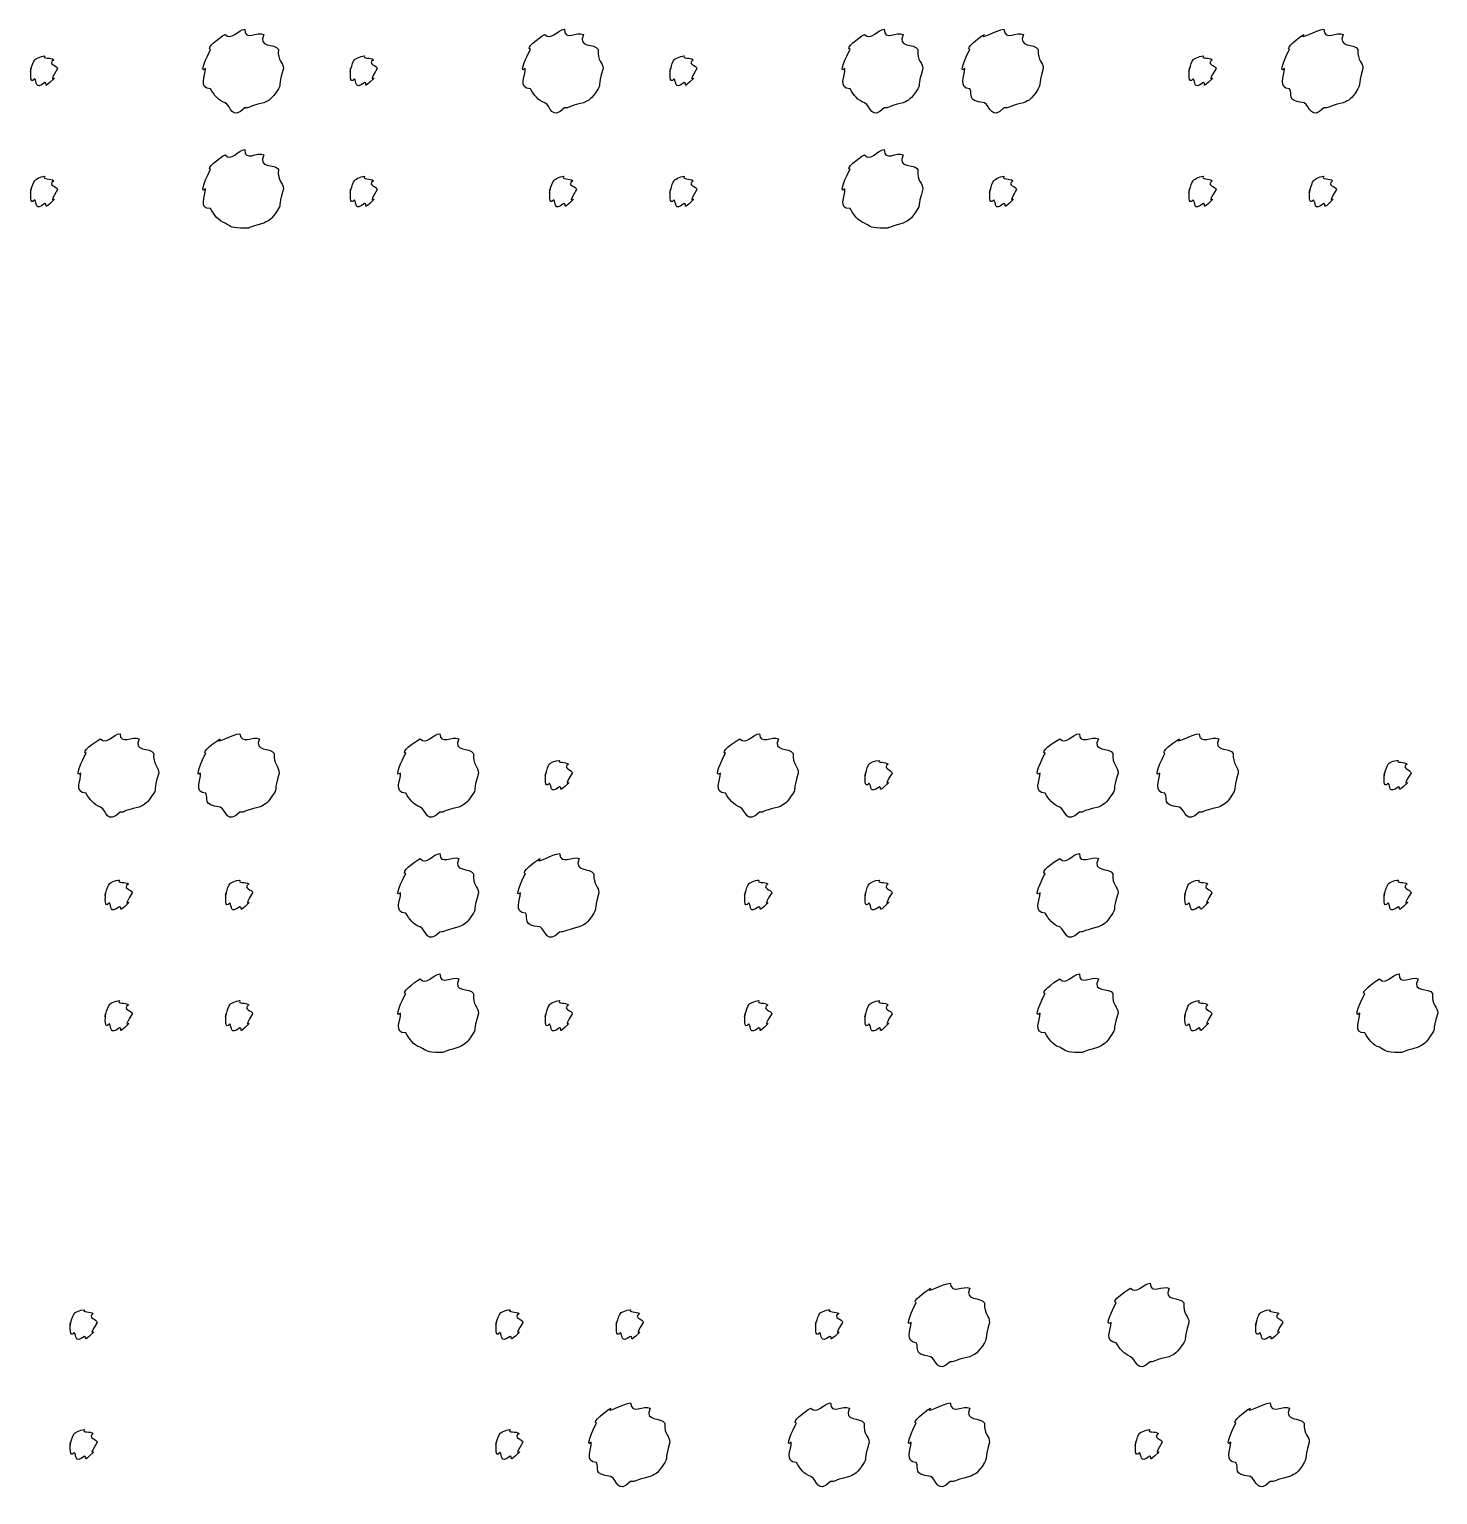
# Model space of a CAD drawing. Header units: millimetres. Extents: x 32 to 178, y 41 to 266.
# Drawn here: x 77.37 to 89.63, y 211.79 to 224.54 of the extents above; entities that cross this region are included whole.
import ezdxf

# ---------------------------------------------------------------- set-up
doc = ezdxf.new("R2010")
doc.units = ezdxf.units.MM
doc.layers.get('0').update_dxf_attribs({"linetype": 'CONTINUOUS'})

msp = doc.modelspace()

# ---------------------------------------------------------------- linework, layer by layer
at = {"color": 0}
for p, q in [((79.2498, 224.536), (79.2498, 224.536)), ((82.0318, 224.536), (82.0318, 224.536)), ((84.8141, 224.536), (84.8141, 224.536)), ((85.8559, 224.536), (85.8559, 224.536)), ((88.6382, 224.536), (88.6382, 224.536)), ((77.5092, 224.305), (77.5092, 224.305)), ((80.2915, 224.305), (80.2915, 224.305)), ((83.0735, 224.305), (83.0735, 224.305)), ((87.5908, 224.305), (87.5908, 224.305)), ((79.2498, 223.489), (79.2498, 223.489)), ((84.8141, 223.489), (84.8141, 223.489)), ((77.5092, 223.257), (77.5092, 223.257)), ((80.2915, 223.257), (80.2915, 223.257)), ((82.0265, 223.257), (82.0265, 223.257)), ((83.0735, 223.257), (83.0735, 223.257)), ((85.8559, 223.257), (85.8559, 223.257)), ((87.5908, 223.257), (87.5908, 223.257)), ((88.6382, 223.257), (88.6382, 223.257)), ((78.165, 218.408), (78.165, 218.408)), ((79.2067, 218.408), (79.2067, 218.408)), ((80.9473, 218.408), (80.9473, 218.408)), ((83.7297, 218.408), (83.7297, 218.408)), ((86.5117, 218.408), (86.5117, 218.408)), ((87.5538, 218.408), (87.5538, 218.408)), ((81.9891, 218.176), (81.9891, 218.176)), ((84.7714, 218.176), (84.7714, 218.176)), ((89.2888, 218.176), (89.2888, 218.176)), ((80.9473, 217.366), (80.9473, 217.366)), ((81.9891, 217.366), (81.9891, 217.366)), ((86.5117, 217.366), (86.5117, 217.366)), ((78.1597, 217.135), (78.1597, 217.135)), ((79.2067, 217.135), (79.2067, 217.135)), ((83.724, 217.135), (83.724, 217.135)), ((84.7714, 217.135), (84.7714, 217.135)), ((87.5538, 217.135), (87.5538, 217.135)), ((89.2888, 217.135), (89.2888, 217.135)), ((80.9473, 216.319), (80.9473, 216.319)), ((86.5117, 216.319), (86.5117, 216.319)), ((89.2941, 216.319), (89.2941, 216.319)), ((78.1597, 216.087), (78.1597, 216.087)), ((79.2067, 216.087), (79.2067, 216.087)), ((81.9891, 216.087), (81.9891, 216.087)), ((83.724, 216.087), (83.724, 216.087)), ((84.7714, 216.087), (84.7714, 216.087)), ((87.5538, 216.087), (87.5538, 216.087)), ((85.3888, 213.628), (85.3888, 213.628)), ((87.1291, 213.628), (87.1291, 213.628)), ((77.8538, 213.396), (77.8538, 213.396)), ((81.559, 213.396), (81.559, 213.396)), ((82.6064, 213.396), (82.6064, 213.396)), ((84.3414, 213.396), (84.3414, 213.396)), ((88.1712, 213.396), (88.1712, 213.396)), ((82.6064, 212.586), (82.6064, 212.586)), ((84.347, 212.586), (84.347, 212.586)), ((85.3888, 212.586), (85.3888, 212.586)), ((88.1712, 212.586), (88.1712, 212.586)), ((77.8538, 212.354), (77.8538, 212.354)), ((81.559, 212.354), (81.559, 212.354)), ((87.1238, 212.354), (87.1238, 212.354))]:
    msp.add_line(p, q, dxfattribs=at)
for points in [[(79.0787, 224.492), (79.1312, 224.429), (79.1905, 224.536), (79.2498, 224.536)], [(79.2498, 224.536), (79.2455, 224.429), (79.3598, 224.521), (79.4149, 224.492)], [(81.861, 224.492), (81.9132, 224.429), (81.9725, 224.536), (82.0318, 224.536)], [(82.0318, 224.536), (82.0279, 224.429), (82.1422, 224.521), (82.1972, 224.492)], [(84.6434, 224.492), (84.6956, 224.429), (84.7549, 224.536), (84.8141, 224.536)], [(84.8141, 224.536), (84.8099, 224.429), (84.9242, 224.521), (84.9796, 224.492)], [(85.6851, 224.492), (85.6259, 224.429), (85.7966, 224.536), (85.8559, 224.536)], [(85.8559, 224.536), (85.8615, 224.429), (85.9716, 224.521), (86.0266, 224.492)], [(88.4671, 224.492), (88.4079, 224.429), (88.579, 224.536), (88.6382, 224.536)], [(88.6382, 224.536), (88.6435, 224.429), (88.7539, 224.521), (88.809, 224.492)], [(78.952, 224.36), (78.9037, 224.371), (79.0236, 224.462), (79.0787, 224.492)], [(79.4149, 224.492), (79.3556, 224.371), (79.5115, 224.418), (79.5419, 224.36)], [(81.7344, 224.36), (81.686, 224.371), (81.806, 224.462), (81.861, 224.492)], [(82.1972, 224.492), (82.138, 224.371), (82.2935, 224.418), (82.3239, 224.36)], [(84.5164, 224.36), (84.4684, 224.371), (84.588, 224.462), (84.6434, 224.492)], [(84.9796, 224.492), (84.9203, 224.371), (85.0759, 224.418), (85.1062, 224.36)], [(85.5581, 224.36), (85.5197, 224.371), (85.6326, 224.462), (85.6851, 224.492)], [(86.0266, 224.492), (85.9716, 224.371), (86.1233, 224.418), (86.1536, 224.36)], [(88.3405, 224.36), (88.302, 224.371), (88.4149, 224.462), (88.4671, 224.492)], [(88.809, 224.492), (88.7539, 224.371), (88.9056, 224.418), (88.936, 224.36)], [(77.3878, 224.195), (77.374, 224.113), (77.3987, 224.25), (77.421, 224.271)], [(77.421, 224.271), (77.4181, 224.274), (77.4718, 224.305), (77.5092, 224.305)], [(77.5092, 224.305), (77.4845, 224.274), (77.5642, 224.294), (77.5864, 224.271)], [(77.5864, 224.271), (77.5286, 224.23), (77.6192, 224.223), (77.6192, 224.195)], [(78.9079, 224.195), (78.8444, 224.139), (78.9217, 224.305), (78.952, 224.36)], [(79.5419, 224.36), (79.532, 224.257), (79.586, 224.25), (79.586, 224.195)], [(80.1702, 224.195), (80.1564, 224.113), (80.1811, 224.25), (80.2033, 224.271)], [(80.2033, 224.271), (80.2005, 224.274), (80.2541, 224.305), (80.2915, 224.305)], [(80.2915, 224.305), (80.2665, 224.274), (80.3465, 224.294), (80.3684, 224.271)], [(80.3684, 224.271), (80.3106, 224.23), (80.4016, 224.223), (80.4016, 224.195)], [(81.6903, 224.195), (81.6268, 224.139), (81.704, 224.305), (81.7344, 224.36)], [(82.3239, 224.36), (82.3143, 224.257), (82.368, 224.25), (82.368, 224.195)], [(82.9525, 224.195), (82.9388, 224.113), (82.9635, 224.25), (82.9853, 224.271)], [(82.9853, 224.271), (82.9829, 224.274), (83.0365, 224.305), (83.0735, 224.305)], [(83.0735, 224.305), (83.0488, 224.274), (83.1289, 224.294), (83.1508, 224.271)], [(83.1508, 224.271), (83.0929, 224.23), (83.1839, 224.223), (83.1839, 224.195)], [(84.4723, 224.195), (84.4091, 224.139), (84.486, 224.305), (84.5164, 224.36)], [(85.1062, 224.36), (85.0967, 224.257), (85.1503, 224.25), (85.1503, 224.195)], [(85.514, 224.195), (85.4562, 224.139), (85.5278, 224.305), (85.5581, 224.36)], [(86.1536, 224.36), (86.148, 224.257), (86.1977, 224.25), (86.1977, 224.195)], [(87.4695, 224.195), (87.4529, 224.113), (87.4808, 224.25), (87.5026, 224.271)], [(87.5026, 224.271), (87.497, 224.274), (87.5538, 224.305), (87.5908, 224.305)], [(87.5908, 224.305), (87.5633, 224.274), (87.6459, 224.294), (87.6681, 224.271)], [(87.6681, 224.271), (87.6074, 224.23), (87.7013, 224.223), (87.7013, 224.195)], [(88.2964, 224.195), (88.2385, 224.139), (88.3102, 224.305), (88.3405, 224.36)], [(88.936, 224.36), (88.9303, 224.257), (88.9801, 224.25), (88.9801, 224.195)], [(77.421, 224.106), (77.374, 224.047), (77.3878, 224.157), (77.3878, 224.195)], [(77.6192, 224.195), (77.5286, 224.047), (77.6083, 224.128), (77.5864, 224.106)], [(78.952, 224.018), (78.8444, 224.021), (78.9079, 224.131), (78.9079, 224.195)], [(79.586, 224.195), (79.532, 224.021), (79.5708, 224.073), (79.5419, 224.018)], [(80.2033, 224.106), (80.1564, 224.047), (80.1702, 224.157), (80.1702, 224.195)], [(80.4016, 224.195), (80.3106, 224.047), (80.3906, 224.128), (80.3684, 224.106)], [(81.7344, 224.018), (81.6268, 224.021), (81.6903, 224.131), (81.6903, 224.195)], [(82.368, 224.195), (82.3143, 224.021), (82.3528, 224.073), (82.3239, 224.018)], [(82.9853, 224.106), (82.9388, 224.047), (82.9525, 224.157), (82.9525, 224.195)], [(83.1839, 224.195), (83.0929, 224.047), (83.173, 224.128), (83.1508, 224.106)], [(84.5164, 224.018), (84.4091, 224.021), (84.4723, 224.131), (84.4723, 224.195)], [(85.1503, 224.195), (85.0967, 224.021), (85.1352, 224.073), (85.1062, 224.018)], [(85.5581, 224.018), (85.4562, 224.021), (85.514, 224.131), (85.514, 224.195)], [(86.1977, 224.195), (86.148, 224.021), (86.1826, 224.073), (86.1536, 224.018)], [(87.5026, 224.106), (87.4529, 224.047), (87.4695, 224.157), (87.4695, 224.195)], [(87.7013, 224.195), (87.6074, 224.047), (87.69, 224.128), (87.6681, 224.106)], [(88.3405, 224.018), (88.2385, 224.021), (88.2964, 224.131), (88.2964, 224.195)], [(88.9801, 224.195), (88.9303, 224.021), (88.9649, 224.073), (88.936, 224.018)], [(77.5092, 224.073), (77.4181, 224.003), (77.4428, 224.084), (77.421, 224.106)], [(77.5864, 224.106), (77.4845, 224.003), (77.5381, 224.073), (77.5092, 224.073)], [(79.0787, 223.897), (79.0208, 223.915), (78.9809, 223.966), (78.952, 224.018)], [(79.5419, 224.018), (79.4727, 223.915), (79.4703, 223.926), (79.4149, 223.897)], [(80.2915, 224.073), (80.2005, 224.003), (80.2252, 224.084), (80.2033, 224.106)], [(80.3684, 224.106), (80.2665, 224.003), (80.3204, 224.073), (80.2915, 224.073)], [(81.861, 223.897), (81.8032, 223.915), (81.7633, 223.966), (81.7344, 224.018)], [(82.3239, 224.018), (82.2551, 223.915), (82.2523, 223.926), (82.1972, 223.897)], [(83.0735, 224.073), (82.9829, 224.003), (83.0076, 224.084), (82.9853, 224.106)], [(83.1508, 224.106), (83.0488, 224.003), (83.1024, 224.073), (83.0735, 224.073)], [(84.6434, 223.897), (84.5855, 223.915), (84.5453, 223.966), (84.5164, 224.018)], [(85.1062, 224.018), (85.0374, 223.915), (85.0346, 223.926), (84.9796, 223.897)], [(85.6851, 223.897), (85.5197, 223.915), (85.5913, 223.966), (85.5581, 224.018)], [(86.1536, 224.018), (86.0887, 223.915), (86.082, 223.926), (86.0266, 223.897)], [(87.5908, 224.073), (87.497, 224.003), (87.5249, 224.084), (87.5026, 224.106)], [(87.6681, 224.106), (87.5633, 224.003), (87.6198, 224.073), (87.5908, 224.073)], [(88.4671, 223.897), (88.302, 223.915), (88.3737, 223.966), (88.3405, 224.018)], [(88.936, 224.018), (88.8711, 223.915), (88.864, 223.926), (88.809, 223.897)], [(79.2498, 223.853), (79.1312, 223.738), (79.1337, 223.866), (79.0787, 223.897)], [(79.4149, 223.897), (79.2455, 223.856), (79.3048, 223.853), (79.2498, 223.853)], [(82.0318, 223.853), (81.9132, 223.738), (81.9161, 223.866), (81.861, 223.897)], [(82.1972, 223.897), (82.0279, 223.856), (82.0872, 223.853), (82.0318, 223.853)], [(84.8141, 223.853), (84.6956, 223.738), (84.6984, 223.866), (84.6434, 223.897)], [(84.9796, 223.897), (84.8099, 223.856), (84.8692, 223.853), (84.8141, 223.853)], [(85.8559, 223.853), (85.743, 223.738), (85.7402, 223.866), (85.6851, 223.897)], [(86.0266, 223.897), (85.8615, 223.856), (85.9137, 223.853), (85.8559, 223.853)], [(88.6382, 223.853), (88.5254, 223.738), (88.5225, 223.866), (88.4671, 223.897)], [(88.809, 223.897), (88.6435, 223.856), (88.6961, 223.853), (88.6382, 223.853)], [(79.0787, 223.445), (79.1312, 223.379), (79.1905, 223.489), (79.2498, 223.489)], [(79.2498, 223.489), (79.2455, 223.379), (79.3598, 223.474), (79.4149, 223.445)], [(84.6434, 223.445), (84.6956, 223.379), (84.7549, 223.489), (84.8141, 223.489)], [(84.8141, 223.489), (84.8099, 223.379), (84.9242, 223.474), (84.9796, 223.445)], [(78.952, 223.318), (78.9037, 223.319), (79.0236, 223.415), (79.0787, 223.445)], [(79.4149, 223.445), (79.3556, 223.319), (79.5115, 223.373), (79.5419, 223.318)], [(84.5164, 223.318), (84.4684, 223.319), (84.588, 223.415), (84.6434, 223.445)], [(84.9796, 223.445), (84.9203, 223.319), (85.0759, 223.373), (85.1062, 223.318)], [(77.3878, 223.141), (77.374, 223.059), (77.3987, 223.197), (77.421, 223.219)], [(77.421, 223.219), (77.4181, 223.224), (77.4718, 223.257), (77.5092, 223.257)], [(77.5092, 223.257), (77.4845, 223.224), (77.5642, 223.243), (77.5864, 223.219)], [(77.5864, 223.219), (77.5286, 223.176), (77.6192, 223.17), (77.6192, 223.141)], [(78.9079, 223.147), (78.8444, 223.092), (78.9217, 223.263), (78.952, 223.318)], [(79.5419, 223.318), (79.532, 223.209), (79.586, 223.205), (79.586, 223.147)], [(80.1702, 223.141), (80.1564, 223.059), (80.1811, 223.197), (80.2033, 223.219)], [(80.2033, 223.219), (80.2005, 223.224), (80.2541, 223.257), (80.2915, 223.257)], [(80.2915, 223.257), (80.2665, 223.224), (80.3465, 223.243), (80.3684, 223.219)], [(80.3684, 223.219), (80.3106, 223.176), (80.4016, 223.17), (80.4016, 223.141)], [(81.9051, 223.141), (81.8885, 223.059), (81.9161, 223.197), (81.9383, 223.219)], [(81.9383, 223.219), (81.9326, 223.224), (81.9891, 223.257), (82.0265, 223.257)], [(82.0265, 223.257), (81.999, 223.224), (82.0815, 223.243), (82.1034, 223.219)], [(82.1034, 223.219), (82.0431, 223.176), (82.1365, 223.17), (82.1365, 223.141)], [(82.9525, 223.141), (82.9388, 223.059), (82.9635, 223.197), (82.9853, 223.219)], [(82.9853, 223.219), (82.9829, 223.224), (83.0365, 223.257), (83.0735, 223.257)], [(83.0735, 223.257), (83.0488, 223.224), (83.1289, 223.243), (83.1508, 223.219)], [(83.1508, 223.219), (83.0929, 223.176), (83.1839, 223.17), (83.1839, 223.141)], [(84.4723, 223.147), (84.4091, 223.092), (84.486, 223.263), (84.5164, 223.318)], [(85.1062, 223.318), (85.0967, 223.209), (85.1503, 223.205), (85.1503, 223.147)], [(85.7345, 223.141), (85.7208, 223.059), (85.7458, 223.197), (85.7677, 223.219)], [(85.7677, 223.219), (85.7649, 223.224), (85.8188, 223.257), (85.8559, 223.257)], [(85.8559, 223.257), (85.8312, 223.224), (85.9109, 223.243), (85.9331, 223.219)], [(85.9331, 223.219), (85.8753, 223.176), (85.9663, 223.17), (85.9663, 223.141)], [(87.4695, 223.141), (87.4529, 223.059), (87.4808, 223.197), (87.5026, 223.219)], [(87.5026, 223.219), (87.497, 223.224), (87.5538, 223.257), (87.5908, 223.257)], [(87.5908, 223.257), (87.5633, 223.224), (87.6459, 223.243), (87.6681, 223.219)], [(87.6681, 223.219), (87.6074, 223.176), (87.7013, 223.17), (87.7013, 223.141)], [(88.5169, 223.141), (88.5031, 223.059), (88.5278, 223.197), (88.55, 223.219)], [(88.55, 223.219), (88.5472, 223.224), (88.6008, 223.257), (88.6382, 223.257)], [(88.6382, 223.257), (88.6135, 223.224), (88.6933, 223.243), (88.7155, 223.219)], [(88.7155, 223.219), (88.6576, 223.176), (88.7483, 223.17), (88.7483, 223.141)], [(77.421, 223.053), (77.374, 222.995), (77.3878, 223.109), (77.3878, 223.141)], [(77.6192, 223.141), (77.5286, 222.995), (77.6083, 223.078), (77.5864, 223.053)], [(78.952, 222.976), (78.8444, 222.971), (78.9079, 223.084), (78.9079, 223.147)], [(79.586, 223.147), (79.532, 222.971), (79.5708, 223.027), (79.5419, 222.976)], [(80.2033, 223.053), (80.1564, 222.995), (80.1702, 223.109), (80.1702, 223.141)], [(80.4016, 223.141), (80.3106, 222.995), (80.3906, 223.078), (80.3684, 223.053)], [(81.9383, 223.053), (81.8885, 222.995), (81.9051, 223.109), (81.9051, 223.141)], [(82.1365, 223.141), (82.0431, 222.995), (82.1256, 223.078), (82.1034, 223.053)], [(82.9853, 223.053), (82.9388, 222.995), (82.9525, 223.109), (82.9525, 223.141)], [(83.1839, 223.141), (83.0929, 222.995), (83.173, 223.078), (83.1508, 223.053)], [(84.5164, 222.976), (84.4091, 222.971), (84.4723, 223.084), (84.4723, 223.147)], [(85.1503, 223.147), (85.0967, 222.971), (85.1352, 223.027), (85.1062, 222.976)], [(85.7677, 223.053), (85.7208, 222.995), (85.7345, 223.109), (85.7345, 223.141)], [(85.9663, 223.141), (85.8753, 222.995), (85.955, 223.078), (85.9331, 223.053)], [(87.5026, 223.053), (87.4529, 222.995), (87.4695, 223.109), (87.4695, 223.141)], [(87.7013, 223.141), (87.6074, 222.995), (87.69, 223.078), (87.6681, 223.053)], [(88.55, 223.053), (88.5031, 222.995), (88.5169, 223.109), (88.5169, 223.141)], [(88.7483, 223.141), (88.6576, 222.995), (88.7374, 223.078), (88.7155, 223.053)], [(77.5092, 223.02), (77.4181, 222.948), (77.4428, 223.031), (77.421, 223.053)], [(77.5864, 223.053), (77.4845, 222.948), (77.5381, 223.02), (77.5092, 223.02)], [(79.0787, 222.849), (79.0208, 222.867), (78.9809, 222.924), (78.952, 222.976)], [(79.5419, 222.976), (79.4727, 222.867), (79.4703, 222.883), (79.4149, 222.849)], [(80.2915, 223.02), (80.2005, 222.948), (80.2252, 223.031), (80.2033, 223.053)], [(80.3684, 223.053), (80.2665, 222.948), (80.3204, 223.02), (80.2915, 223.02)], [(82.0265, 223.02), (81.9326, 222.948), (81.9602, 223.031), (81.9383, 223.053)], [(82.1034, 223.053), (81.999, 222.948), (82.0554, 223.02), (82.0265, 223.02)], [(83.0735, 223.02), (82.9829, 222.948), (83.0076, 223.031), (82.9853, 223.053)], [(83.1508, 223.053), (83.0488, 222.948), (83.1024, 223.02), (83.0735, 223.02)], [(84.6434, 222.849), (84.5855, 222.867), (84.5453, 222.924), (84.5164, 222.976)], [(85.1062, 222.976), (85.0374, 222.867), (85.0346, 222.883), (84.9796, 222.849)], [(85.8559, 223.02), (85.7649, 222.948), (85.7899, 223.031), (85.7677, 223.053)], [(85.9331, 223.053), (85.8312, 222.948), (85.8848, 223.02), (85.8559, 223.02)], [(87.5908, 223.02), (87.497, 222.948), (87.5249, 223.031), (87.5026, 223.053)], [(87.6681, 223.053), (87.5633, 222.948), (87.6198, 223.02), (87.5908, 223.02)], [(88.6382, 223.02), (88.5472, 222.948), (88.5719, 223.031), (88.55, 223.053)], [(88.7155, 223.053), (88.6135, 222.948), (88.6672, 223.02), (88.6382, 223.02)], [(79.2498, 222.805), (79.1312, 222.805), (79.1337, 222.819), (79.0787, 222.849)], [(79.4149, 222.849), (79.2455, 222.805), (79.3048, 222.805), (79.2498, 222.805)], [(84.8141, 222.805), (84.6956, 222.805), (84.6984, 222.819), (84.6434, 222.849)], [(84.9796, 222.849), (84.8099, 222.805), (84.8692, 222.805), (84.8141, 222.805)], [(77.9942, 218.364), (78.0464, 218.306), (78.1057, 218.408), (78.165, 218.408)], [(78.165, 218.408), (78.1611, 218.306), (78.2754, 218.393), (78.3304, 218.364)], [(79.036, 218.364), (78.9767, 218.306), (79.1475, 218.408), (79.2067, 218.408)], [(79.2067, 218.408), (79.2124, 218.306), (79.3228, 218.393), (79.3778, 218.364)], [(80.7766, 218.364), (80.8288, 218.306), (80.8881, 218.408), (80.9473, 218.408)], [(80.9473, 218.408), (80.9431, 218.306), (81.0578, 218.393), (81.1128, 218.364)], [(83.5586, 218.364), (83.6112, 218.306), (83.6704, 218.408), (83.7297, 218.408)], [(83.7297, 218.408), (83.7255, 218.306), (83.8398, 218.393), (83.8951, 218.364)], [(86.341, 218.364), (86.3935, 218.306), (86.4528, 218.408), (86.5117, 218.408)], [(86.5117, 218.408), (86.5078, 218.306), (86.6221, 218.393), (86.6771, 218.364)], [(87.3827, 218.364), (87.3234, 218.306), (87.4945, 218.408), (87.5538, 218.408)], [(87.5538, 218.408), (87.5591, 218.306), (87.6695, 218.393), (87.7245, 218.364)], [(77.8676, 218.237), (77.8192, 218.248), (77.9392, 218.333), (77.9942, 218.364)], [(78.3304, 218.364), (78.2712, 218.248), (78.4271, 218.292), (78.4571, 218.237)], [(78.9093, 218.237), (78.8705, 218.248), (78.9838, 218.333), (79.036, 218.364)], [(79.3778, 218.364), (79.3228, 218.248), (79.4741, 218.292), (79.5045, 218.237)], [(80.6496, 218.237), (80.6016, 218.248), (80.7212, 218.333), (80.7766, 218.364)], [(81.1128, 218.364), (81.0535, 218.248), (81.2091, 218.292), (81.2394, 218.237)], [(83.4319, 218.237), (83.3836, 218.248), (83.5036, 218.333), (83.5586, 218.364)], [(83.8951, 218.364), (83.8359, 218.248), (83.9914, 218.292), (84.0218, 218.237)], [(86.2143, 218.237), (86.166, 218.248), (86.2859, 218.333), (86.341, 218.364)], [(86.6771, 218.364), (86.6179, 218.248), (86.7738, 218.292), (86.8041, 218.237)], [(87.2561, 218.237), (87.2172, 218.248), (87.3305, 218.333), (87.3827, 218.364)], [(87.7245, 218.364), (87.6695, 218.248), (87.8209, 218.292), (87.8512, 218.237)], [(77.8235, 218.066), (77.76, 218.019), (77.8372, 218.182), (77.8676, 218.237)], [(78.4571, 218.237), (78.4475, 218.138), (78.5012, 218.124), (78.5012, 218.066)], [(78.8652, 218.066), (78.8074, 218.019), (78.879, 218.182), (78.9093, 218.237)], [(79.5045, 218.237), (79.4992, 218.138), (79.5486, 218.124), (79.5486, 218.066)], [(80.6055, 218.066), (80.5423, 218.019), (80.6192, 218.182), (80.6496, 218.237)], [(81.2394, 218.237), (81.2299, 218.138), (81.2835, 218.124), (81.2835, 218.066)], [(81.8677, 218.066), (81.854, 217.991), (81.879, 218.121), (81.9009, 218.143)], [(81.9009, 218.143), (81.8981, 218.152), (81.952, 218.176), (81.9891, 218.176)], [(81.9891, 218.176), (81.9644, 218.152), (82.0441, 218.166), (82.0663, 218.143)], [(82.0663, 218.143), (82.0085, 218.108), (82.0995, 218.095), (82.0995, 218.066)], [(83.3878, 218.066), (83.3244, 218.019), (83.4016, 218.182), (83.4319, 218.237)], [(84.0218, 218.237), (84.0123, 218.138), (84.0659, 218.124), (84.0659, 218.066)], [(84.6501, 218.066), (84.6363, 217.991), (84.661, 218.121), (84.6832, 218.143)], [(84.6832, 218.143), (84.6804, 218.152), (84.734, 218.176), (84.7714, 218.176)], [(84.7714, 218.176), (84.7467, 218.152), (84.8265, 218.166), (84.8487, 218.143)], [(84.8487, 218.143), (84.7908, 218.108), (84.8815, 218.095), (84.8815, 218.066)], [(86.1702, 218.066), (86.1067, 218.019), (86.184, 218.182), (86.2143, 218.237)], [(86.8041, 218.237), (86.7943, 218.138), (86.8482, 218.124), (86.8482, 218.066)], [(87.212, 218.066), (87.1541, 218.019), (87.2257, 218.182), (87.2561, 218.237)], [(87.8512, 218.237), (87.8459, 218.138), (87.8953, 218.124), (87.8953, 218.066)], [(89.1674, 218.066), (89.1508, 217.991), (89.1783, 218.121), (89.2006, 218.143)], [(89.2006, 218.143), (89.1949, 218.152), (89.2514, 218.176), (89.2888, 218.176)], [(89.2888, 218.176), (89.2609, 218.152), (89.3438, 218.166), (89.3657, 218.143)], [(89.3657, 218.143), (89.305, 218.108), (89.3988, 218.095), (89.3988, 218.066)], [(77.8676, 217.89), (77.76, 217.898), (77.8235, 218.003), (77.8235, 218.066)], [(78.5012, 218.066), (78.4475, 217.898), (78.486, 217.945), (78.4571, 217.89)], [(78.9093, 217.89), (78.8074, 217.898), (78.8652, 218.003), (78.8652, 218.066)], [(79.5486, 218.066), (79.4992, 217.898), (79.5334, 217.945), (79.5045, 217.89)], [(80.6496, 217.89), (80.5423, 217.898), (80.6055, 218.003), (80.6055, 218.066)], [(81.2835, 218.066), (81.2299, 217.898), (81.2684, 217.945), (81.2394, 217.89)], [(81.9009, 217.978), (81.854, 217.924), (81.8677, 218.029), (81.8677, 218.066)], [(82.0995, 218.066), (82.0085, 217.924), (82.0882, 218), (82.0663, 217.978)], [(83.4319, 217.89), (83.3244, 217.898), (83.3878, 218.003), (83.3878, 218.066)], [(84.0659, 218.066), (84.0123, 217.898), (84.0507, 217.945), (84.0218, 217.89)], [(84.6832, 217.978), (84.6363, 217.924), (84.6501, 218.029), (84.6501, 218.066)], [(84.8815, 218.066), (84.7908, 217.924), (84.8706, 218), (84.8487, 217.978)], [(86.2143, 217.89), (86.1067, 217.898), (86.1702, 218.003), (86.1702, 218.066)], [(86.8482, 218.066), (86.7943, 217.898), (86.8331, 217.945), (86.8041, 217.89)], [(87.2561, 217.89), (87.1541, 217.898), (87.212, 218.003), (87.212, 218.066)], [(87.8953, 218.066), (87.8459, 217.898), (87.8801, 217.945), (87.8512, 217.89)], [(89.2006, 217.978), (89.1508, 217.924), (89.1674, 218.029), (89.1674, 218.066)], [(89.3988, 218.066), (89.305, 217.924), (89.3879, 218), (89.3657, 217.978)], [(77.9942, 217.769), (77.9364, 217.792), (77.8965, 217.837), (77.8676, 217.89)], [(78.4571, 217.89), (78.3883, 217.792), (78.3855, 217.798), (78.3304, 217.769)], [(79.036, 217.769), (78.8705, 217.792), (78.9421, 217.837), (78.9093, 217.89)], [(79.5045, 217.89), (79.4399, 217.792), (79.4329, 217.798), (79.3778, 217.769)], [(80.7766, 217.769), (80.7187, 217.792), (80.6785, 217.837), (80.6496, 217.89)], [(81.2394, 217.89), (81.1706, 217.792), (81.1678, 217.798), (81.1128, 217.769)], [(81.9891, 217.945), (81.8981, 217.88), (81.9231, 217.956), (81.9009, 217.978)], [(82.0663, 217.978), (81.9644, 217.88), (82.018, 217.945), (81.9891, 217.945)], [(83.5586, 217.769), (83.5007, 217.792), (83.4609, 217.837), (83.4319, 217.89)], [(84.0218, 217.89), (83.953, 217.792), (83.9502, 217.798), (83.8951, 217.769)], [(84.7714, 217.945), (84.6804, 217.88), (84.7051, 217.956), (84.6832, 217.978)], [(84.8487, 217.978), (84.7467, 217.88), (84.8004, 217.945), (84.7714, 217.945)], [(86.341, 217.769), (86.2831, 217.792), (86.2432, 217.837), (86.2143, 217.89)], [(86.8041, 217.89), (86.735, 217.792), (86.7322, 217.798), (86.6771, 217.769)], [(87.3827, 217.769), (87.2172, 217.792), (87.2892, 217.837), (87.2561, 217.89)], [(87.8512, 217.89), (87.7866, 217.792), (87.7796, 217.798), (87.7245, 217.769)], [(89.2888, 217.945), (89.1949, 217.88), (89.2224, 217.956), (89.2006, 217.978)], [(89.3657, 217.978), (89.2609, 217.88), (89.3177, 217.945), (89.2888, 217.945)], [(78.165, 217.725), (78.0464, 217.616), (78.0493, 217.738), (77.9942, 217.769)], [(78.3304, 217.769), (78.1611, 217.733), (78.2204, 217.725), (78.165, 217.725)], [(79.2067, 217.725), (79.0938, 217.616), (79.091, 217.738), (79.036, 217.769)], [(79.3778, 217.769), (79.2124, 217.733), (79.2649, 217.725), (79.2067, 217.725)], [(80.9473, 217.725), (80.8288, 217.616), (80.8316, 217.738), (80.7766, 217.769)], [(81.1128, 217.769), (80.9431, 217.733), (81.0024, 217.725), (80.9473, 217.725)], [(83.7297, 217.725), (83.6112, 217.616), (83.614, 217.738), (83.5586, 217.769)], [(83.8951, 217.769), (83.7255, 217.733), (83.7847, 217.725), (83.7297, 217.725)], [(86.5117, 217.725), (86.3935, 217.616), (86.396, 217.738), (86.341, 217.769)], [(86.6771, 217.769), (86.5078, 217.733), (86.5671, 217.725), (86.5117, 217.725)], [(87.5538, 217.725), (87.4406, 217.616), (87.4377, 217.738), (87.3827, 217.769)], [(87.7245, 217.769), (87.5591, 217.733), (87.6117, 217.725), (87.5538, 217.725)], [(80.7766, 217.322), (80.8288, 217.259), (80.8881, 217.366), (80.9473, 217.366)], [(80.9473, 217.366), (80.9431, 217.259), (81.0578, 217.351), (81.1128, 217.322)], [(81.8183, 217.322), (81.7591, 217.259), (81.9298, 217.366), (81.9891, 217.366)], [(81.9891, 217.366), (81.9947, 217.259), (82.1048, 217.351), (82.1602, 217.322)], [(86.341, 217.322), (86.3935, 217.259), (86.4528, 217.366), (86.5117, 217.366)], [(86.5117, 217.366), (86.5078, 217.259), (86.6221, 217.351), (86.6771, 217.322)], [(80.6496, 217.19), (80.6016, 217.201), (80.7212, 217.292), (80.7766, 217.322)], [(81.1128, 217.322), (81.0535, 217.201), (81.2091, 217.248), (81.2394, 217.19)], [(81.6913, 217.19), (81.6529, 217.201), (81.7658, 217.292), (81.8183, 217.322)], [(82.1602, 217.322), (82.1048, 217.201), (82.2565, 217.248), (82.2868, 217.19)], [(86.2143, 217.19), (86.166, 217.201), (86.2859, 217.292), (86.341, 217.322)], [(86.6771, 217.322), (86.6179, 217.201), (86.7738, 217.248), (86.8041, 217.19)], [(78.0383, 217.025), (78.0217, 216.943), (78.0493, 217.08), (78.0715, 217.102)], [(78.0715, 217.102), (78.0658, 217.104), (78.1223, 217.135), (78.1597, 217.135)], [(78.1597, 217.135), (78.1322, 217.104), (78.2147, 217.124), (78.2366, 217.102)], [(78.2366, 217.102), (78.1763, 217.06), (78.2697, 217.054), (78.2697, 217.025)], [(79.0857, 217.025), (79.072, 216.943), (79.0967, 217.08), (79.1185, 217.102)], [(79.1185, 217.102), (79.1161, 217.104), (79.1697, 217.135), (79.2067, 217.135)], [(79.2067, 217.135), (79.182, 217.104), (79.2621, 217.124), (79.284, 217.102)], [(79.284, 217.102), (79.2261, 217.06), (79.3171, 217.054), (79.3171, 217.025)], [(80.6055, 217.025), (80.5423, 216.969), (80.6192, 217.135), (80.6496, 217.19)], [(81.2394, 217.19), (81.2299, 217.086), (81.2835, 217.08), (81.2835, 217.025)], [(81.6472, 217.025), (81.5894, 216.969), (81.661, 217.135), (81.6913, 217.19)], [(82.2868, 217.19), (82.2812, 217.086), (82.3309, 217.08), (82.3309, 217.025)], [(83.6027, 217.025), (83.5865, 216.943), (83.614, 217.08), (83.6359, 217.102)], [(83.6359, 217.102), (83.6306, 217.104), (83.687, 217.135), (83.724, 217.135)], [(83.724, 217.135), (83.6965, 217.104), (83.7791, 217.124), (83.8013, 217.102)], [(83.8013, 217.102), (83.7406, 217.06), (83.8345, 217.054), (83.8345, 217.025)], [(84.6501, 217.025), (84.6363, 216.943), (84.661, 217.08), (84.6832, 217.102)], [(84.6832, 217.102), (84.6804, 217.104), (84.734, 217.135), (84.7714, 217.135)], [(84.7714, 217.135), (84.7467, 217.104), (84.8265, 217.124), (84.8487, 217.102)], [(84.8487, 217.102), (84.7908, 217.06), (84.8815, 217.054), (84.8815, 217.025)], [(86.1702, 217.025), (86.1067, 216.969), (86.184, 217.135), (86.2143, 217.19)], [(86.8041, 217.19), (86.7943, 217.086), (86.8482, 217.08), (86.8482, 217.025)], [(87.4324, 217.025), (87.4187, 216.943), (87.4434, 217.08), (87.4656, 217.102)], [(87.4656, 217.102), (87.4628, 217.104), (87.5164, 217.135), (87.5538, 217.135)], [(87.5538, 217.135), (87.5288, 217.104), (87.6088, 217.124), (87.6307, 217.102)], [(87.6307, 217.102), (87.5729, 217.06), (87.6639, 217.054), (87.6639, 217.025)], [(89.1674, 217.025), (89.1508, 216.943), (89.1783, 217.08), (89.2006, 217.102)], [(89.2006, 217.102), (89.1949, 217.104), (89.2514, 217.135), (89.2888, 217.135)], [(89.2888, 217.135), (89.2609, 217.104), (89.3438, 217.124), (89.3657, 217.102)], [(89.3657, 217.102), (89.305, 217.06), (89.3988, 217.054), (89.3988, 217.025)], [(78.0715, 216.936), (78.0217, 216.877), (78.0383, 216.987), (78.0383, 217.025)], [(78.2697, 217.025), (78.1763, 216.877), (78.2588, 216.958), (78.2366, 216.936)], [(79.1185, 216.936), (79.072, 216.877), (79.0857, 216.987), (79.0857, 217.025)], [(79.3171, 217.025), (79.2261, 216.877), (79.3062, 216.958), (79.284, 216.936)], [(80.6496, 216.848), (80.5423, 216.851), (80.6055, 216.961), (80.6055, 217.025)], [(81.2835, 217.025), (81.2299, 216.851), (81.2684, 216.903), (81.2394, 216.848)], [(81.6913, 216.848), (81.5894, 216.851), (81.6472, 216.961), (81.6472, 217.025)], [(82.3309, 217.025), (82.2812, 216.851), (82.3158, 216.903), (82.2868, 216.848)], [(83.6359, 216.936), (83.5865, 216.877), (83.6027, 216.987), (83.6027, 217.025)], [(83.8345, 217.025), (83.7406, 216.877), (83.8232, 216.958), (83.8013, 216.936)], [(84.6832, 216.936), (84.6363, 216.877), (84.6501, 216.987), (84.6501, 217.025)], [(84.8815, 217.025), (84.7908, 216.877), (84.8706, 216.958), (84.8487, 216.936)], [(86.2143, 216.848), (86.1067, 216.851), (86.1702, 216.961), (86.1702, 217.025)], [(86.8482, 217.025), (86.7943, 216.851), (86.8331, 216.903), (86.8041, 216.848)], [(87.4656, 216.936), (87.4187, 216.877), (87.4324, 216.987), (87.4324, 217.025)], [(87.6639, 217.025), (87.5729, 216.877), (87.6529, 216.958), (87.6307, 216.936)], [(89.2006, 216.936), (89.1508, 216.877), (89.1674, 216.987), (89.1674, 217.025)], [(89.3988, 217.025), (89.305, 216.877), (89.3879, 216.958), (89.3657, 216.936)], [(78.1597, 216.903), (78.0658, 216.833), (78.0934, 216.914), (78.0715, 216.936)], [(78.2366, 216.936), (78.1322, 216.833), (78.1886, 216.903), (78.1597, 216.903)], [(79.2067, 216.903), (79.1161, 216.833), (79.1408, 216.914), (79.1185, 216.936)], [(79.284, 216.936), (79.182, 216.833), (79.2357, 216.903), (79.2067, 216.903)], [(80.7766, 216.727), (80.7187, 216.745), (80.6785, 216.796), (80.6496, 216.848)], [(81.2394, 216.848), (81.1706, 216.745), (81.1678, 216.756), (81.1128, 216.727)], [(81.8183, 216.727), (81.6529, 216.745), (81.7245, 216.796), (81.6913, 216.848)], [(82.2868, 216.848), (82.2219, 216.745), (82.2152, 216.756), (82.1602, 216.727)], [(83.724, 216.903), (83.6306, 216.833), (83.6581, 216.914), (83.6359, 216.936)], [(83.8013, 216.936), (83.6965, 216.833), (83.753, 216.903), (83.724, 216.903)], [(84.7714, 216.903), (84.6804, 216.833), (84.7051, 216.914), (84.6832, 216.936)], [(84.8487, 216.936), (84.7467, 216.833), (84.8004, 216.903), (84.7714, 216.903)], [(86.341, 216.727), (86.2831, 216.745), (86.2432, 216.796), (86.2143, 216.848)], [(86.8041, 216.848), (86.735, 216.745), (86.7322, 216.756), (86.6771, 216.727)], [(87.5538, 216.903), (87.4628, 216.833), (87.4875, 216.914), (87.4656, 216.936)], [(87.6307, 216.936), (87.5288, 216.833), (87.5827, 216.903), (87.5538, 216.903)], [(89.2888, 216.903), (89.1949, 216.833), (89.2224, 216.914), (89.2006, 216.936)], [(89.3657, 216.936), (89.2609, 216.833), (89.3177, 216.903), (89.2888, 216.903)], [(80.9473, 216.683), (80.8288, 216.569), (80.8316, 216.697), (80.7766, 216.727)], [(81.1128, 216.727), (80.9431, 216.686), (81.0024, 216.683), (80.9473, 216.683)], [(81.9891, 216.683), (81.8762, 216.569), (81.8734, 216.697), (81.8183, 216.727)], [(82.1602, 216.727), (81.9947, 216.686), (82.0469, 216.683), (81.9891, 216.683)], [(86.5117, 216.683), (86.3935, 216.569), (86.396, 216.697), (86.341, 216.727)], [(86.6771, 216.727), (86.5078, 216.686), (86.5671, 216.683), (86.5117, 216.683)], [(80.6496, 216.148), (80.6016, 216.149), (80.7212, 216.245), (80.7766, 216.275)], [(80.7766, 216.275), (80.8288, 216.209), (80.8881, 216.319), (80.9473, 216.319)], [(80.9473, 216.319), (80.9431, 216.209), (81.0578, 216.304), (81.1128, 216.275)], [(81.1128, 216.275), (81.0535, 216.149), (81.2091, 216.203), (81.2394, 216.148)], [(86.2143, 216.148), (86.166, 216.149), (86.2859, 216.245), (86.341, 216.275)], [(86.341, 216.275), (86.3935, 216.209), (86.4528, 216.319), (86.5117, 216.319)], [(86.5117, 216.319), (86.5078, 216.209), (86.6221, 216.304), (86.6771, 216.275)], [(86.6771, 216.275), (86.6179, 216.149), (86.7738, 216.203), (86.8041, 216.148)], [(88.9963, 216.148), (88.9483, 216.149), (89.0683, 216.245), (89.1233, 216.275)], [(89.1233, 216.275), (89.1755, 216.209), (89.2348, 216.319), (89.2941, 216.319)], [(89.2941, 216.319), (89.2898, 216.209), (89.4045, 216.304), (89.4595, 216.275)], [(89.4595, 216.275), (89.4002, 216.149), (89.5558, 216.203), (89.5862, 216.148)], [(78.0715, 216.049), (78.0658, 216.055), (78.1223, 216.087), (78.1597, 216.087)], [(78.1597, 216.087), (78.1322, 216.055), (78.2147, 216.074), (78.2366, 216.049)], [(79.1185, 216.049), (79.1161, 216.055), (79.1697, 216.087), (79.2067, 216.087)], [(79.2067, 216.087), (79.182, 216.055), (79.2621, 216.074), (79.284, 216.049)], [(80.6055, 215.977), (80.5423, 215.922), (80.6192, 216.093), (80.6496, 216.148)], [(81.2394, 216.148), (81.2299, 216.039), (81.2835, 216.035), (81.2835, 215.977)], [(81.9009, 216.049), (81.8981, 216.055), (81.952, 216.087), (81.9891, 216.087)], [(81.9891, 216.087), (81.9644, 216.055), (82.0441, 216.074), (82.0663, 216.049)], [(83.6359, 216.049), (83.6306, 216.055), (83.687, 216.087), (83.724, 216.087)], [(83.724, 216.087), (83.6965, 216.055), (83.7791, 216.074), (83.8013, 216.049)], [(84.6832, 216.049), (84.6804, 216.055), (84.734, 216.087), (84.7714, 216.087)], [(84.7714, 216.087), (84.7467, 216.055), (84.8265, 216.074), (84.8487, 216.049)], [(86.1702, 215.977), (86.1067, 215.922), (86.184, 216.093), (86.2143, 216.148)], [(86.8041, 216.148), (86.7943, 216.039), (86.8482, 216.035), (86.8482, 215.977)], [(87.4656, 216.049), (87.4628, 216.055), (87.5164, 216.087), (87.5538, 216.087)], [(87.5538, 216.087), (87.5288, 216.055), (87.6088, 216.074), (87.6307, 216.049)], [(88.9522, 215.977), (88.8891, 215.922), (88.9663, 216.093), (88.9963, 216.148)], [(89.5862, 216.148), (89.5766, 216.039), (89.6303, 216.035), (89.6303, 215.977)], [(78.0383, 215.972), (78.0217, 215.889), (78.0493, 216.027), (78.0715, 216.049)], [(78.0715, 215.883), (78.0217, 215.826), (78.0383, 215.938), (78.0383, 215.972)], [(78.2366, 216.049), (78.1763, 216.006), (78.2697, 216.001), (78.2697, 215.972)], [(78.2697, 215.972), (78.1763, 215.826), (78.2588, 215.908), (78.2366, 215.883)], [(79.0857, 215.972), (79.072, 215.889), (79.0967, 216.027), (79.1185, 216.049)], [(79.1185, 215.883), (79.072, 215.826), (79.0857, 215.938), (79.0857, 215.972)], [(79.284, 216.049), (79.2261, 216.006), (79.3171, 216.001), (79.3171, 215.972)], [(79.3171, 215.972), (79.2261, 215.826), (79.3062, 215.908), (79.284, 215.883)], [(80.6496, 215.806), (80.5423, 215.801), (80.6055, 215.914), (80.6055, 215.977)], [(81.2835, 215.977), (81.2299, 215.801), (81.2684, 215.857), (81.2394, 215.806)], [(81.8677, 215.972), (81.854, 215.889), (81.879, 216.027), (81.9009, 216.049)], [(81.9009, 215.883), (81.854, 215.826), (81.8677, 215.938), (81.8677, 215.972)], [(82.0663, 216.049), (82.0085, 216.006), (82.0995, 216.001), (82.0995, 215.972)], [(82.0995, 215.972), (82.0085, 215.826), (82.0882, 215.908), (82.0663, 215.883)], [(83.6027, 215.972), (83.5865, 215.889), (83.614, 216.027), (83.6359, 216.049)], [(83.6359, 215.883), (83.5865, 215.826), (83.6027, 215.938), (83.6027, 215.972)], [(83.8013, 216.049), (83.7406, 216.006), (83.8345, 216.001), (83.8345, 215.972)], [(83.8345, 215.972), (83.7406, 215.826), (83.8232, 215.908), (83.8013, 215.883)], [(84.6501, 215.972), (84.6363, 215.889), (84.661, 216.027), (84.6832, 216.049)], [(84.6832, 215.883), (84.6363, 215.826), (84.6501, 215.938), (84.6501, 215.972)], [(84.8487, 216.049), (84.7908, 216.006), (84.8815, 216.001), (84.8815, 215.972)], [(84.8815, 215.972), (84.7908, 215.826), (84.8706, 215.908), (84.8487, 215.883)], [(86.2143, 215.806), (86.1067, 215.801), (86.1702, 215.914), (86.1702, 215.977)], [(86.8482, 215.977), (86.7943, 215.801), (86.8331, 215.857), (86.8041, 215.806)], [(87.4324, 215.972), (87.4187, 215.889), (87.4434, 216.027), (87.4656, 216.049)], [(87.4656, 215.883), (87.4187, 215.826), (87.4324, 215.938), (87.4324, 215.972)], [(87.6307, 216.049), (87.5729, 216.006), (87.6639, 216.001), (87.6639, 215.972)], [(87.6639, 215.972), (87.5729, 215.826), (87.6529, 215.908), (87.6307, 215.883)], [(88.9963, 215.806), (88.8891, 215.801), (88.9522, 215.914), (88.9522, 215.977)], [(89.6303, 215.977), (89.5766, 215.801), (89.6151, 215.857), (89.5862, 215.806)], [(78.1597, 215.85), (78.0658, 215.779), (78.0934, 215.862), (78.0715, 215.883)], [(78.2366, 215.883), (78.1322, 215.779), (78.1886, 215.85), (78.1597, 215.85)], [(79.2067, 215.85), (79.1161, 215.779), (79.1408, 215.862), (79.1185, 215.883)], [(79.284, 215.883), (79.182, 215.779), (79.2357, 215.85), (79.2067, 215.85)], [(81.9891, 215.85), (81.8981, 215.779), (81.9231, 215.862), (81.9009, 215.883)], [(82.0663, 215.883), (81.9644, 215.779), (82.018, 215.85), (81.9891, 215.85)], [(83.724, 215.85), (83.6306, 215.779), (83.6581, 215.862), (83.6359, 215.883)], [(83.8013, 215.883), (83.6965, 215.779), (83.753, 215.85), (83.724, 215.85)], [(84.7714, 215.85), (84.6804, 215.779), (84.7051, 215.862), (84.6832, 215.883)], [(84.8487, 215.883), (84.7467, 215.779), (84.8004, 215.85), (84.7714, 215.85)], [(87.5538, 215.85), (87.4628, 215.779), (87.4875, 215.862), (87.4656, 215.883)], [(87.6307, 215.883), (87.5288, 215.779), (87.5827, 215.85), (87.5538, 215.85)], [(80.7766, 215.68), (80.7187, 215.698), (80.6785, 215.754), (80.6496, 215.806)], [(81.2394, 215.806), (81.1706, 215.698), (81.1678, 215.713), (81.1128, 215.68)], [(86.341, 215.68), (86.2831, 215.698), (86.2432, 215.754), (86.2143, 215.806)], [(86.8041, 215.806), (86.735, 215.698), (86.7322, 215.713), (86.6771, 215.68)], [(89.1233, 215.68), (89.0655, 215.698), (89.0252, 215.754), (88.9963, 215.806)], [(89.5862, 215.806), (89.5174, 215.698), (89.5145, 215.713), (89.4595, 215.68)], [(80.9473, 215.635), (80.8288, 215.635), (80.8316, 215.649), (80.7766, 215.68)], [(81.1128, 215.68), (80.9431, 215.635), (81.0024, 215.635), (80.9473, 215.635)], [(86.5117, 215.635), (86.3935, 215.635), (86.396, 215.649), (86.341, 215.68)], [(86.6771, 215.68), (86.5078, 215.635), (86.5671, 215.635), (86.5117, 215.635)], [(89.2941, 215.635), (89.1755, 215.635), (89.1783, 215.649), (89.1233, 215.68)], [(89.4595, 215.68), (89.2898, 215.635), (89.3491, 215.635), (89.2941, 215.635)], [(85.0911, 213.457), (85.0526, 213.468), (85.1655, 213.553), (85.2181, 213.584)], [(85.2181, 213.584), (85.1588, 213.526), (85.3295, 213.628), (85.3888, 213.628)], [(85.3888, 213.628), (85.3944, 213.526), (85.5045, 213.613), (85.5595, 213.584)], [(85.5595, 213.584), (85.5045, 213.468), (85.6562, 213.512), (85.6865, 213.457)], [(86.8317, 213.457), (86.7833, 213.468), (86.9033, 213.553), (86.9583, 213.584)], [(86.9583, 213.584), (87.0109, 213.526), (87.0701, 213.628), (87.1291, 213.628)], [(87.1291, 213.628), (87.1252, 213.526), (87.2395, 213.613), (87.2945, 213.584)], [(87.2945, 213.584), (87.2352, 213.468), (87.3912, 213.512), (87.4215, 213.457)], [(85.047, 213.286), (84.9891, 213.239), (85.0607, 213.402), (85.0911, 213.457)], [(85.6865, 213.457), (85.6809, 213.358), (85.7306, 213.344), (85.7306, 213.286)], [(86.7876, 213.286), (86.7241, 213.239), (86.8013, 213.402), (86.8317, 213.457)], [(87.4215, 213.457), (87.4116, 213.358), (87.4656, 213.344), (87.4656, 213.286)], [(77.7325, 213.286), (77.7187, 213.21), (77.7434, 213.341), (77.7656, 213.363)], [(77.7656, 213.198), (77.7187, 213.144), (77.7325, 213.249), (77.7325, 213.286)], [(77.7656, 213.363), (77.7628, 213.371), (77.8164, 213.396), (77.8538, 213.396)], [(77.8538, 213.396), (77.8288, 213.371), (77.9089, 213.385), (77.9307, 213.363)], [(77.9307, 213.363), (77.8729, 213.327), (77.9639, 213.315), (77.9639, 213.286)], [(77.9639, 213.286), (77.8729, 213.144), (77.953, 213.22), (77.9307, 213.198)], [(81.438, 213.286), (81.4215, 213.21), (81.449, 213.341), (81.4709, 213.363)], [(81.4709, 213.198), (81.4215, 213.144), (81.438, 213.249), (81.438, 213.286)], [(81.4709, 213.363), (81.4656, 213.371), (81.522, 213.396), (81.559, 213.396)], [(81.559, 213.396), (81.5315, 213.371), (81.6144, 213.385), (81.6363, 213.363)], [(81.6363, 213.363), (81.5756, 213.327), (81.6695, 213.315), (81.6695, 213.286)], [(81.6695, 213.286), (81.5756, 213.144), (81.6585, 213.22), (81.6363, 213.198)], [(82.4851, 213.286), (82.4713, 213.21), (82.4964, 213.341), (82.5183, 213.363)], [(82.5183, 213.198), (82.4713, 213.144), (82.4851, 213.249), (82.4851, 213.286)], [(82.5183, 213.363), (82.5154, 213.371), (82.5694, 213.396), (82.6064, 213.396)], [(82.6064, 213.396), (82.5817, 213.371), (82.6615, 213.385), (82.6837, 213.363)], [(82.6837, 213.363), (82.6258, 213.327), (82.7169, 213.315), (82.7169, 213.286)], [(82.7169, 213.286), (82.6258, 213.144), (82.7056, 213.22), (82.6837, 213.198)], [(84.22, 213.286), (84.2038, 213.21), (84.2313, 213.341), (84.2532, 213.363)], [(84.2532, 213.198), (84.2038, 213.144), (84.22, 213.249), (84.22, 213.286)], [(84.2532, 213.363), (84.2479, 213.371), (84.3044, 213.396), (84.3414, 213.396)], [(84.3414, 213.396), (84.3139, 213.371), (84.3964, 213.385), (84.4187, 213.363)], [(84.4187, 213.363), (84.358, 213.327), (84.4518, 213.315), (84.4518, 213.286)], [(84.4518, 213.286), (84.358, 213.144), (84.4405, 213.22), (84.4187, 213.198)], [(85.0911, 213.11), (84.9891, 213.118), (85.047, 213.222), (85.047, 213.286)], [(85.7306, 213.286), (85.6809, 213.118), (85.7155, 213.165), (85.6865, 213.11)], [(86.8317, 213.11), (86.7241, 213.118), (86.7876, 213.222), (86.7876, 213.286)], [(87.4656, 213.286), (87.4116, 213.118), (87.4504, 213.165), (87.4215, 213.11)], [(88.0498, 213.286), (88.036, 213.21), (88.0607, 213.341), (88.083, 213.363)], [(88.083, 213.198), (88.036, 213.144), (88.0498, 213.249), (88.0498, 213.286)], [(88.083, 213.363), (88.0801, 213.371), (88.1338, 213.396), (88.1712, 213.396)], [(88.1712, 213.396), (88.1461, 213.371), (88.2262, 213.385), (88.2481, 213.363)], [(88.2481, 213.363), (88.1902, 213.327), (88.2812, 213.315), (88.2812, 213.286)], [(88.2812, 213.286), (88.1902, 213.144), (88.2703, 213.22), (88.2481, 213.198)], [(77.8538, 213.165), (77.7628, 213.1), (77.7875, 213.175), (77.7656, 213.198)], [(77.9307, 213.198), (77.8288, 213.1), (77.8828, 213.165), (77.8538, 213.165)], [(81.559, 213.165), (81.4656, 213.1), (81.4931, 213.175), (81.4709, 213.198)], [(81.6363, 213.198), (81.5315, 213.1), (81.588, 213.165), (81.559, 213.165)], [(82.6064, 213.165), (82.5154, 213.1), (82.5405, 213.175), (82.5183, 213.198)], [(82.6837, 213.198), (82.5817, 213.1), (82.6354, 213.165), (82.6064, 213.165)], [(84.3414, 213.165), (84.2479, 213.1), (84.2754, 213.175), (84.2532, 213.198)], [(84.4187, 213.198), (84.3139, 213.1), (84.3703, 213.165), (84.3414, 213.165)], [(88.1712, 213.165), (88.0801, 213.1), (88.1048, 213.175), (88.083, 213.198)], [(88.2481, 213.198), (88.1461, 213.1), (88.2001, 213.165), (88.1712, 213.165)], [(85.2181, 212.988), (85.0526, 213.012), (85.1242, 213.057), (85.0911, 213.11)], [(85.6865, 213.11), (85.6216, 213.012), (85.6149, 213.017), (85.5595, 212.988)], [(86.9583, 212.988), (86.9005, 213.012), (86.8606, 213.057), (86.8317, 213.11)], [(87.4215, 213.11), (87.3524, 213.012), (87.3495, 213.017), (87.2945, 212.988)], [(85.3888, 212.944), (85.2759, 212.835), (85.2731, 212.958), (85.2181, 212.988)], [(85.5595, 212.988), (85.3944, 212.953), (85.4467, 212.944), (85.3888, 212.944)], [(87.1291, 212.944), (87.0109, 212.835), (87.0133, 212.958), (86.9583, 212.988)], [(87.2945, 212.988), (87.1252, 212.953), (87.1844, 212.944), (87.1291, 212.944)], [(82.3087, 212.409), (82.2702, 212.421), (82.3831, 212.512), (82.4357, 212.542)], [(82.4357, 212.542), (82.3764, 212.478), (82.5472, 212.586), (82.6064, 212.586)], [(82.6064, 212.586), (82.6121, 212.478), (82.7222, 212.571), (82.7775, 212.542)], [(82.7775, 212.542), (82.7222, 212.421), (82.8739, 212.467), (82.9042, 212.409)], [(84.0493, 212.409), (84.001, 212.421), (84.1209, 212.512), (84.176, 212.542)], [(84.176, 212.542), (84.2285, 212.478), (84.2878, 212.586), (84.347, 212.586)], [(84.347, 212.586), (84.3428, 212.478), (84.4571, 212.571), (84.5125, 212.542)], [(84.5125, 212.542), (84.4532, 212.421), (84.6088, 212.467), (84.6391, 212.409)], [(85.0911, 212.409), (85.0526, 212.421), (85.1655, 212.512), (85.2181, 212.542)], [(85.2181, 212.542), (85.1588, 212.478), (85.3295, 212.586), (85.3888, 212.586)], [(85.3888, 212.586), (85.3944, 212.478), (85.5045, 212.571), (85.5595, 212.542)], [(85.5595, 212.542), (85.5045, 212.421), (85.6562, 212.467), (85.6865, 212.409)], [(87.8734, 212.409), (87.8346, 212.421), (87.9479, 212.512), (88.0001, 212.542)], [(88.0001, 212.542), (87.9408, 212.478), (88.1119, 212.586), (88.1712, 212.586)], [(88.1712, 212.586), (88.1765, 212.478), (88.2869, 212.571), (88.3419, 212.542)], [(88.3419, 212.542), (88.2869, 212.421), (88.4382, 212.467), (88.4686, 212.409)], [(82.2646, 212.244), (82.2067, 212.189), (82.2784, 212.354), (82.3087, 212.409)], [(82.9042, 212.409), (82.8985, 212.306), (82.9483, 212.299), (82.9483, 212.244)], [(84.0052, 212.244), (83.9417, 212.189), (84.019, 212.354), (84.0493, 212.409)], [(84.6391, 212.409), (84.6296, 212.306), (84.6832, 212.299), (84.6832, 212.244)], [(85.047, 212.244), (84.9891, 212.189), (85.0607, 212.354), (85.0911, 212.409)], [(85.6865, 212.409), (85.6809, 212.306), (85.7306, 212.299), (85.7306, 212.244)], [(87.8293, 212.244), (87.7715, 212.189), (87.8431, 212.354), (87.8734, 212.409)], [(88.4686, 212.409), (88.4633, 212.306), (88.5126, 212.299), (88.5126, 212.244)], [(77.7325, 212.244), (77.7187, 212.163), (77.7434, 212.299), (77.7656, 212.321)], [(77.7656, 212.321), (77.7628, 212.324), (77.8164, 212.354), (77.8538, 212.354)], [(77.8538, 212.354), (77.8288, 212.324), (77.9089, 212.343), (77.9307, 212.321)], [(77.9307, 212.321), (77.8729, 212.28), (77.9639, 212.273), (77.9639, 212.244)], [(81.438, 212.244), (81.4215, 212.163), (81.449, 212.299), (81.4709, 212.321)], [(81.4709, 212.321), (81.4656, 212.324), (81.522, 212.354), (81.559, 212.354)], [(81.559, 212.354), (81.5315, 212.324), (81.6144, 212.343), (81.6363, 212.321)], [(81.6363, 212.321), (81.5756, 212.28), (81.6695, 212.273), (81.6695, 212.244)], [(87.0024, 212.244), (86.9858, 212.163), (87.0133, 212.299), (87.0356, 212.321)], [(87.0356, 212.321), (87.0299, 212.324), (87.0864, 212.354), (87.1238, 212.354)], [(87.1238, 212.354), (87.0962, 212.324), (87.1788, 212.343), (87.201, 212.321)], [(87.201, 212.321), (87.1403, 212.28), (87.2338, 212.273), (87.2338, 212.244)], [(77.7656, 212.156), (77.7187, 212.097), (77.7325, 212.207), (77.7325, 212.244)], [(77.8538, 212.123), (77.7628, 212.053), (77.7875, 212.134), (77.7656, 212.156)], [(77.9307, 212.156), (77.8288, 212.053), (77.8828, 212.123), (77.8538, 212.123)], [(77.9639, 212.244), (77.8729, 212.097), (77.953, 212.178), (77.9307, 212.156)], [(81.4709, 212.156), (81.4215, 212.097), (81.438, 212.207), (81.438, 212.244)], [(81.559, 212.123), (81.4656, 212.053), (81.4931, 212.134), (81.4709, 212.156)], [(81.6363, 212.156), (81.5315, 212.053), (81.588, 212.123), (81.559, 212.123)], [(81.6695, 212.244), (81.5756, 212.097), (81.6585, 212.178), (81.6363, 212.156)], [(82.3087, 212.068), (82.2067, 212.071), (82.2646, 212.181), (82.2646, 212.244)], [(82.9483, 212.244), (82.8985, 212.071), (82.9331, 212.123), (82.9042, 212.068)], [(84.0493, 212.068), (83.9417, 212.071), (84.0052, 212.181), (84.0052, 212.244)], [(84.6832, 212.244), (84.6296, 212.071), (84.6681, 212.123), (84.6391, 212.068)], [(85.0911, 212.068), (84.9891, 212.071), (85.047, 212.181), (85.047, 212.244)], [(85.7306, 212.244), (85.6809, 212.071), (85.7155, 212.123), (85.6865, 212.068)], [(87.0356, 212.156), (86.9858, 212.097), (87.0024, 212.207), (87.0024, 212.244)], [(87.1238, 212.123), (87.0299, 212.053), (87.0574, 212.134), (87.0356, 212.156)], [(87.201, 212.156), (87.0962, 212.053), (87.1527, 212.123), (87.1238, 212.123)], [(87.2338, 212.244), (87.1403, 212.097), (87.2229, 212.178), (87.201, 212.156)], [(87.8734, 212.068), (87.7715, 212.071), (87.8293, 212.181), (87.8293, 212.244)], [(88.5126, 212.244), (88.4633, 212.071), (88.4975, 212.123), (88.4686, 212.068)], [(82.4357, 211.946), (82.2702, 211.964), (82.3419, 212.015), (82.3087, 212.068)], [(82.9042, 212.068), (82.8393, 211.964), (82.8326, 211.975), (82.7775, 211.946)], [(84.176, 211.946), (84.1181, 211.964), (84.0782, 212.015), (84.0493, 212.068)], [(84.6391, 212.068), (84.5704, 211.964), (84.5675, 211.975), (84.5125, 211.946)], [(85.2181, 211.946), (85.0526, 211.964), (85.1242, 212.015), (85.0911, 212.068)], [(85.6865, 212.068), (85.6216, 211.964), (85.6149, 211.975), (85.5595, 211.946)], [(88.0001, 211.946), (87.8346, 211.964), (87.9066, 212.015), (87.8734, 212.068)], [(88.4686, 212.068), (88.404, 211.964), (88.3969, 211.975), (88.3419, 211.946)], [(82.6064, 211.902), (82.4936, 211.788), (82.4907, 211.916), (82.4357, 211.946)], [(82.7775, 211.946), (82.6121, 211.905), (82.6643, 211.902), (82.6064, 211.902)], [(84.347, 211.902), (84.2285, 211.788), (84.2313, 211.916), (84.176, 211.946)], [(84.5125, 211.946), (84.3428, 211.905), (84.4021, 211.902), (84.347, 211.902)], [(85.3888, 211.902), (85.2759, 211.788), (85.2731, 211.916), (85.2181, 211.946)], [(85.5595, 211.946), (85.3944, 211.905), (85.4467, 211.902), (85.3888, 211.902)], [(88.1712, 211.902), (88.0579, 211.788), (88.0551, 211.916), (88.0001, 211.946)], [(88.3419, 211.946), (88.1765, 211.905), (88.229, 211.902), (88.1712, 211.902)]]:
    msp.add_open_spline(points, degree=3, dxfattribs=at)

doc.saveas('drawing.dxf')
